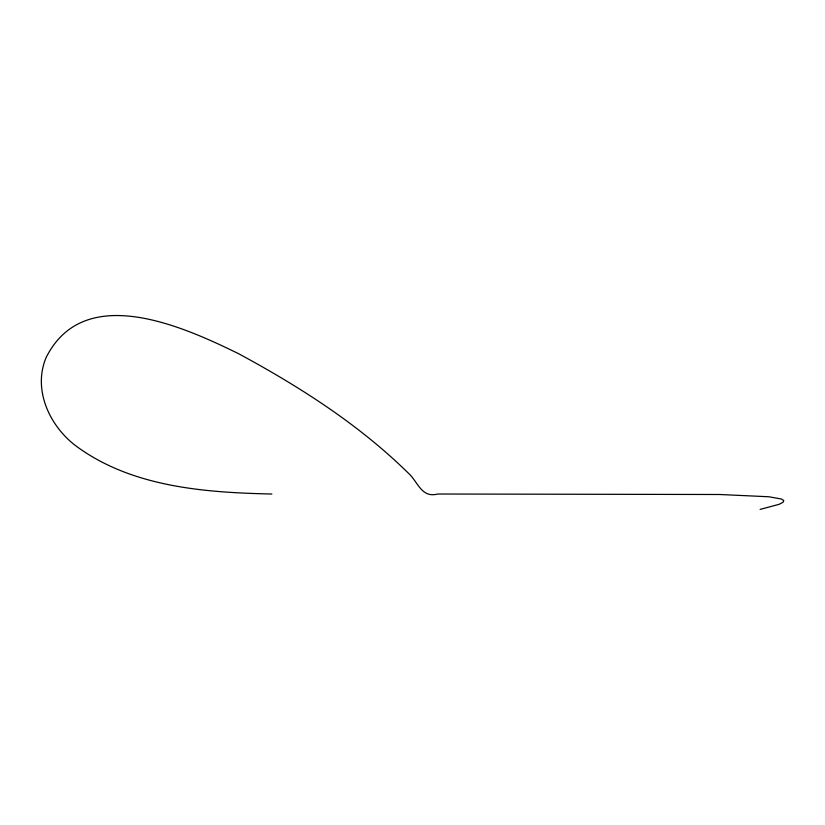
<?xml version="1.0" encoding="UTF-8"?>
<svg xmlns="http://www.w3.org/2000/svg" width="825" height="825" viewBox="0 0 825 825"><rect width="100%" height="100%" fill="white"/><g stroke="black" fill="none" stroke-linecap="round" stroke-linejoin="round"><path stroke-width="1.24" d="M760.103 509.417L779.058 504.333L783.049 502.281L783.75 500.517L781.44 499.022L768.859 496.763L719.648 494.495L437.766 494.02C421.214 498.341 418.038 481.687 408.179 472.983C358.71 424.359 299.423 386.585 238.652 353.729C183.098 326.514 84.562 281.758 46.262 357.235C32.577 389.132 49.17 425.257 75.168 445.356C131.144 487.152 204.435 492.535 271.879 494.02"/></g></svg>
